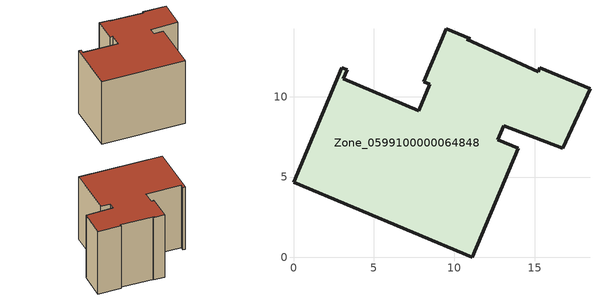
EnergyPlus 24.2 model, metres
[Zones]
Zone_0599100000064848
 floor ground (C_G): 10.77,13.57 15.22,11.56 15.31,11.79 18.44,10.48 16.76,6.77 13.08,8.2 12.72,7.33 13.98,6.8 11.13,0 0,4.67 2.99,11.8 3.33,11.66 3.1,11.1 7.8,9.13 8.49,10.77 8.11,10.92 9.49,14.23 11,13.6 z0
 wall outside (C_F): 16.76,6.77 18.44,10.48 15.31,11.79 15.22,11.56 10.77,13.57 11,13.6 9.49,14.23 8.11,10.92 8.49,10.77 7.8,9.13 3.1,11.1 3.33,11.66 2.99,11.8 0,4.67 11.13,0 13.98,6.8 12.72,7.33 13.08,8.2 16.76,6.77 z0:10.12
 roof outside (C_R): 15.22,11.56 10.77,13.57 11,13.6 9.49,14.23 8.11,10.92 8.49,10.77 7.8,9.13 3.1,11.1 3.33,11.66 2.99,11.8 0,4.67 11.13,0 13.98,6.8 12.72,7.33 13.08,8.2 16.76,6.77 18.44,10.48 15.31,11.79 z10.12
[BUILDING]
Pand.0599100000064848: North Axis=0; Terrain=City; Loads Convergence Tolerance Value=0.04; Temperature Convergence Tolerance Value=0.4; Solar Distribution=FullExterior; Maximum Number of Warmup Days=25; Minimum Number of Warmup Days=1
[Site:Location]
Rotterdam.The.Hague.AP_ZH_NLD Design_Conditions: Latitude=51.96; Longitude=4.45; Time Zone=1; Elevation=-4.5
[SITE:GROUNDTEMPERATURE:BUILDINGSURFACE]
18, 18, 18, 18, 18, 18, 18, 18, 18, 18, 18, 18
[MATERIAL] Thermal Absorptance=0.9; Solar Absorptance=0.7; Visible Absorptance=0.7
Name | Roughness | Thickness | Conductivity | Density | Specific Heat
G.TC.1946 | MediumSmooth | 0.15 | 1 | 540 | 1210
F.TC.1946 | Rough | 0.3 | 0.857143 | 1920 | 840
R.TC.1946 | MediumRough | 0.2 | 0.909091 | 1500 | 1000
[CONSTRUCTION]
C_G: G.TC.1946
C_F: F.TC.1946
C_R: R.TC.1946
[ZONE]
Zone_0599100000064848: Type=1; Multiplier=1; Ceiling Height=Autocalculate; Volume=Autocalculate; Floor Area=autocalculate; Part of Total Floor Area=Yes
[ZONEINFILTRATION:DESIGNFLOWRATE]
Infil_Zone_0599100000064848: Zone or ZoneList or Space or SpaceList=Zone_0599100000064848; Schedule=AlwaysOn; Design Flow Rate Calculation Method=Flow/Area; Flow Rate per Floor Area=0.003; Constant Term Coefficient=1; Temperature Term Coefficient=0; Velocity Term Coefficient=0; Velocity Squared Term Coefficient=0
[HVACTEMPLATE:ZONE:IDEALLOADSAIRSYSTEM]
Zone_0599100000064848: Maximum Heating Supply Air Temperature=50; Minimum Cooling Supply Air Temperature=13; Maximum Heating Supply Air Humidity Ratio=0.0156; Minimum Cooling Supply Air Humidity Ratio=0.0077; Heating Limit=NoLimit; Cooling Limit=NoLimit; Dehumidification Control Type=ConstantSensibleHeatRatio; Cooling Sensible Heat Ratio=0.7; Dehumidification Setpoint=60; Humidification Control Type=None; Humidification Setpoint=30; Outdoor Air Method=None; Outdoor Air Flow Rate per Person=0.00944; Outdoor Air Flow Rate per Zone Floor Area=0; Outdoor Air Flow Rate per Zone=0; Demand Controlled Ventilation Type=None; Outdoor Air Economizer Type=NoEconomizer; Heat Recovery Type=None; Sensible Heat Recovery Effectiveness=0.7; Latent Heat Recovery Effectiveness=0.65
[ZONECONTROL:THERMOSTAT]
ThermostatControl_Zone_0599100000064848: Zone or ZoneList=Zone_0599100000064848; Control Type Schedule=DualSetpointControlType; Control 1=Thermostat_Zone_0599100000064848; Temperature Difference Between Cutout And Setpoint=0
[THERMOSTATSETPOINT:DUALSETPOINT]
Thermostat_Zone_0599100000064848: Heating Setpoint Temperature Schedule=HeatingSetpoint_Zone_0599100000064848; Cooling Setpoint Temperature Schedule=CoolingSetpoint_Zone_0599100000064848
[SCHEDULE:COMPACT]
HeatingSetpoint_Zone_0599100000064848: Through: 12/31, For: AllDays, Until: 24:00, 21
CoolingSetpoint_Zone_0599100000064848: Through: 12/31, For: AllDays, Until: 24:00, 24
DualSetpointControlType: Through: 12/31, For: AllDays, Until: 24:00, 4
AlwaysOn: Through: 12/31, For: AllDays, Until: 24:00, 1
